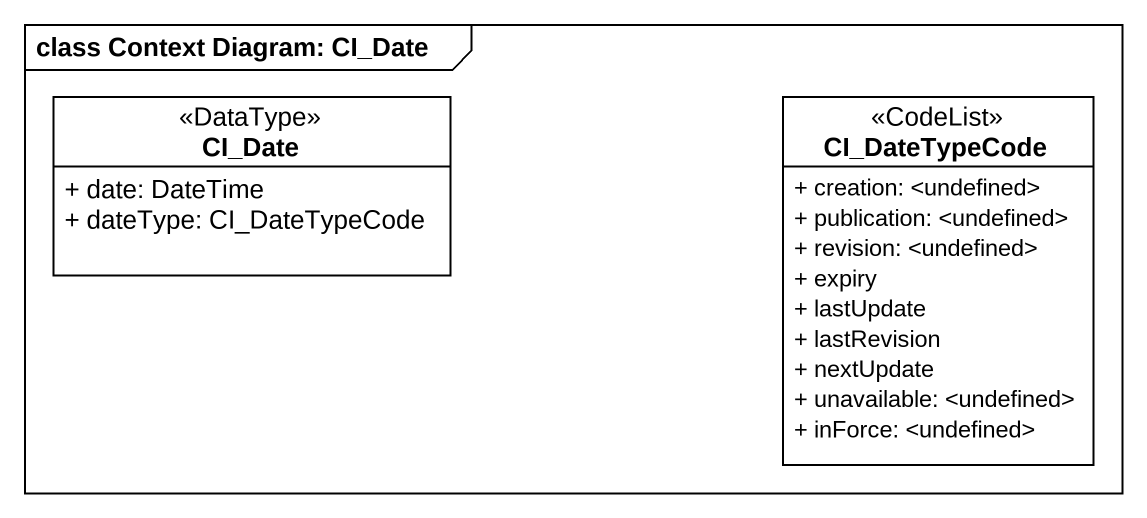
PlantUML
@startuml
mainframe class Context Diagram: CI_Date
hide circle
hide empty members
skinparam classAttributeIconSize 0
class CI_Date <<DataType>> #FFFFFF {
  + date: DateTime
  + dateType: CI_DateTypeCode
}
class CI_DateTypeCode <<CodeList>> #FFFFFF {
  + creation: <undefined>
  + publication: <undefined>
  + revision: <undefined>
  + expiry
  + lastUpdate
  + lastRevision
  + nextUpdate
  + unavailable: <undefined>
  + inForce: <undefined>
}
@enduml
